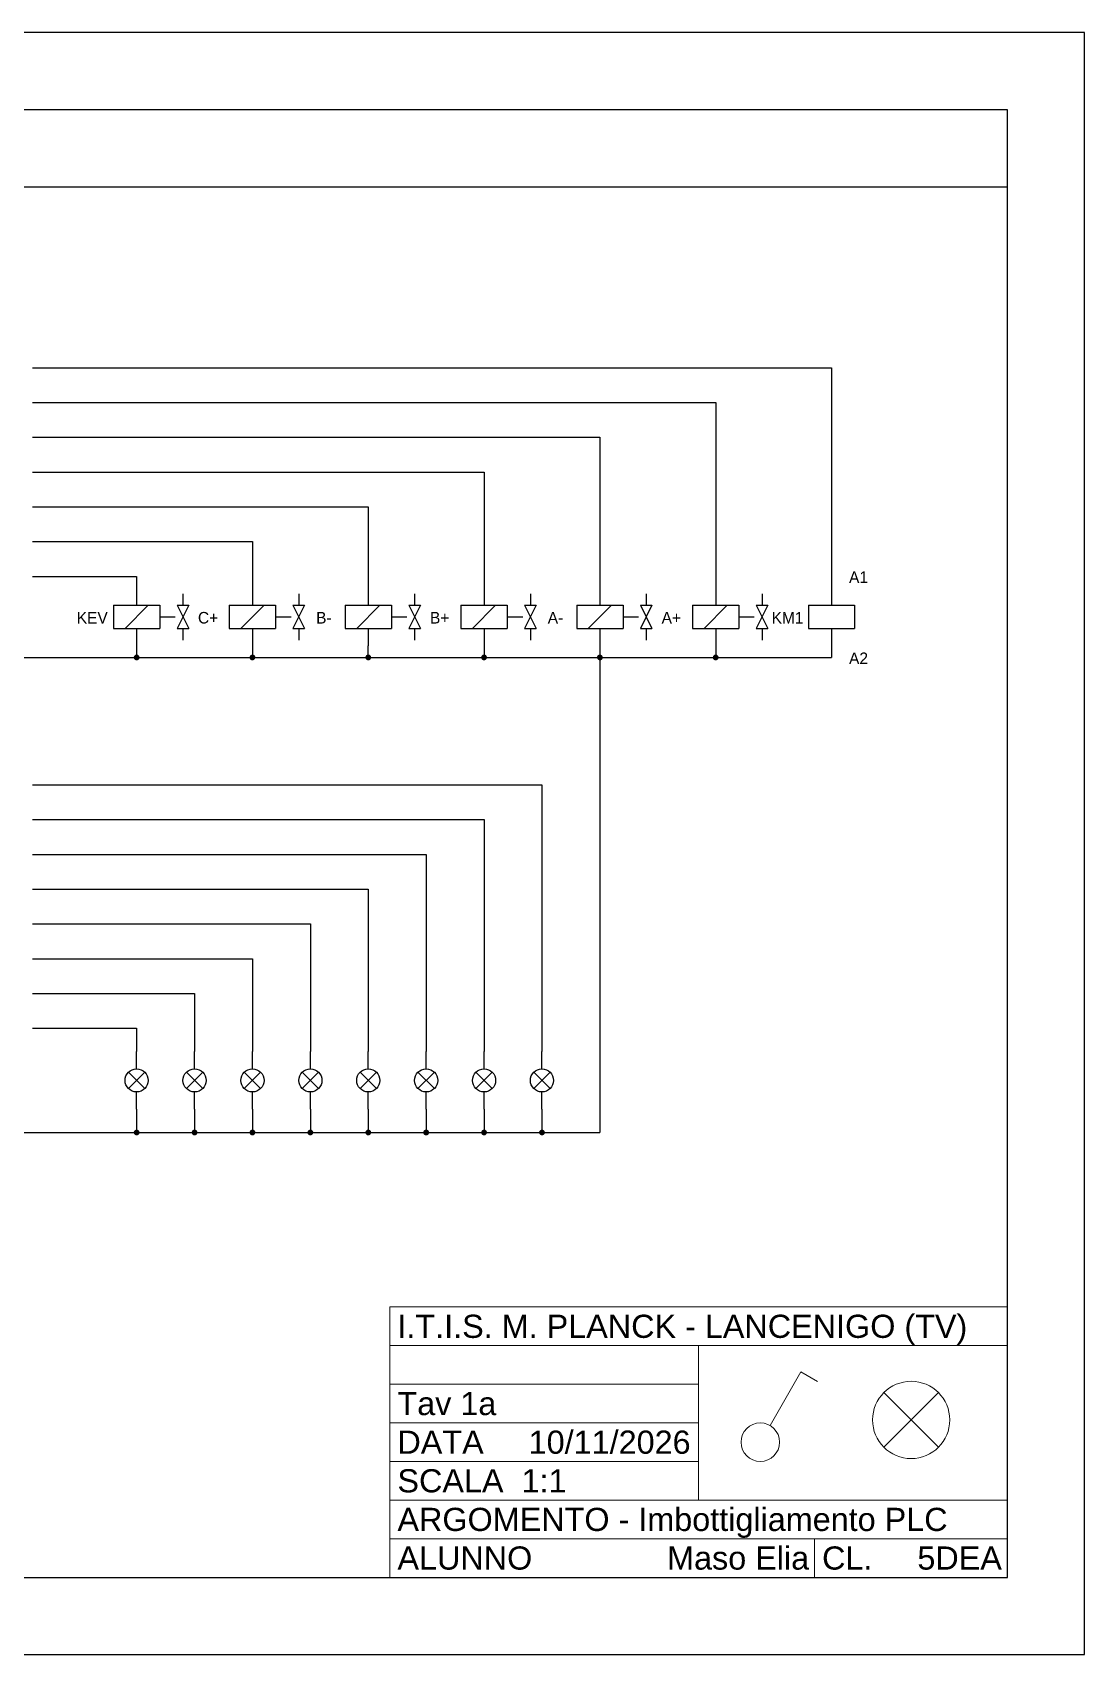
# Model space of a CAD drawing. Extents: x 1 to 1596, y -143 to 746.
# Drawn here: x 582.7 to 718.9, y -143.4 to 66.6 of the extents above; entities that cross this region are included whole.
import ezdxf
from ezdxf.enums import TextEntityAlignment as Align

# ---------------------------------------------------------------- set-up
doc = ezdxf.new("R2010")
doc.units = 0
doc.header["$MEASUREMENT"] = 0
for name, pattern in [('ACAD_ISO02W100', [15, 12, -3]), ('AUSGEZOGEN', [0]), ('GESTRICHELT', [3, 2, -1])]:
    doc.linetypes.add(name, pattern=pattern)
for name, color, linetype in [('1', 7, 'AUSGEZOGEN'), ('LINES', 7, 'AUSGEZOGEN'), ('TCONNECTIONS', 7, 'AUSGEZOGEN')]:
    doc.layers.add(name, color=color, linetype=linetype)
for name, color, linetype, lineweight in [('Componenti', 42, 'Continuous', 20), ('Contorni', 7, 'Continuous', 30), ('FOGLIO', 30, 'Continuous', 30), ('Scatole di derivazione', 22, 'ACAD_ISO02W100', 20), ('testi', 5, 'Continuous', 13)]:
    doc.layers.add(name, color=color, linetype=linetype, lineweight=lineweight)
doc.styles.add('Testi 2', font='arial.ttf', dxfattribs={"height": 3})

# ---------------------------------------------------------------- blocks, each defined once
blk = doc.blocks.new('Interruttore')
at = {"layer": 'Componenti', "ltscale": 0.25}
for p, q in [((0.63, 2.33), (2.62, 5.8)), ((2.62, 5.8), (3.71, 5.17))]:
    blk.add_line(p, q, dxfattribs=at)
blk.add_circle((0, 1.25), 1.25, dxfattribs=at)
blk = doc.blocks.new('Lampada2')
at = {"layer": 'Componenti', "ltscale": 0.25}
for p, q in [((3.54, 8.54), (-3.54, 1.46)), ((-3.54, 8.54), (3.54, 1.46))]:
    blk.add_line(p, q, dxfattribs=at)
blk.add_circle((0, 5), 5, dxfattribs=at)
blk = doc.blocks.new('B11')
at = {"layer": '1', "color": 7}
for p, q in [((3, 7.5), (3, 5.25)), ((9, 6.75), (9, 5.25)), ((0, 5.25), (0, 2.25)), ((0, 5.25), (6, 5.25)), ((4.5, 5.25), (1.5, 2.25)), ((6, 5.25), (6, 2.25)), ((8.25, 5.25), (9.75, 2.25)), ((9.75, 5.25), (8.25, 2.25)), ((8.25, 5.25), (9.75, 5.25)), ((0, 2.25), (6, 2.25)), ((3, 2.25), (3, 0)), ((8.25, 2.25), (9.75, 2.25)), ((9, 2.25), (9, 0.75))]:
    blk.add_line(p, q, dxfattribs=at)
at = {"layer": '1', "color": 7, "linetype": 'GESTRICHELT'}
blk.add_line((6, 3.75), (9, 3.75), dxfattribs=at)
blk.add_line((6, 3.75), (9, 3.75), dxfattribs=at)
at = {"layer": '1', "color": 7}
blk.add_text('A+', height=1.5, dxfattribs=at).set_placement((-2.75, 2.89), align=Align.CENTER)
blk = doc.blocks.new('B12')
at = {"layer": '1', "color": 7}
for p, q in [((3, 7.5), (3, 5.25)), ((9, 6.75), (9, 5.25)), ((0, 5.25), (0, 2.25)), ((0, 5.25), (6, 5.25)), ((4.5, 5.25), (1.5, 2.25)), ((6, 5.25), (6, 2.25)), ((8.25, 5.25), (9.75, 2.25)), ((9.75, 5.25), (8.25, 2.25)), ((8.25, 5.25), (9.75, 5.25)), ((0, 2.25), (6, 2.25)), ((3, 2.25), (3, 0)), ((8.25, 2.25), (9.75, 2.25)), ((9, 2.25), (9, 0.75))]:
    blk.add_line(p, q, dxfattribs=at)
at = {"layer": '1', "color": 7, "linetype": 'GESTRICHELT'}
blk.add_line((6, 3.75), (9, 3.75), dxfattribs=at)
blk.add_line((6, 3.75), (9, 3.75), dxfattribs=at)
at = {"layer": '1', "color": 7}
blk.add_text('KEV', height=1.5, dxfattribs=at).set_placement((-2.75, 2.89), align=Align.CENTER)
blk = doc.blocks.new('B13')
at = {"layer": '1', "color": 7}
for p, q in [((3, 7.5), (3, 5.25)), ((9, 6.75), (9, 5.25)), ((0, 5.25), (0, 2.25)), ((0, 5.25), (6, 5.25)), ((4.5, 5.25), (1.5, 2.25)), ((6, 5.25), (6, 2.25)), ((8.25, 5.25), (9.75, 2.25)), ((9.75, 5.25), (8.25, 2.25)), ((8.25, 5.25), (9.75, 5.25)), ((0, 2.25), (6, 2.25)), ((3, 2.25), (3, 0)), ((8.25, 2.25), (9.75, 2.25)), ((9, 2.25), (9, 0.75))]:
    blk.add_line(p, q, dxfattribs=at)
at = {"layer": '1', "color": 7, "linetype": 'GESTRICHELT'}
blk.add_line((6, 3.75), (9, 3.75), dxfattribs=at)
blk.add_line((6, 3.75), (9, 3.75), dxfattribs=at)
at = {"layer": '1', "color": 7}
blk.add_text('C+', height=1.5, dxfattribs=at).set_placement((-2.75, 2.89), align=Align.CENTER)
blk = doc.blocks.new('B14')
at = {"layer": '1', "color": 7}
for p, q in [((3, 7.5), (3, 5.25)), ((9, 6.75), (9, 5.25)), ((0, 5.25), (0, 2.25)), ((0, 5.25), (6, 5.25)), ((4.5, 5.25), (1.5, 2.25)), ((6, 5.25), (6, 2.25)), ((8.25, 5.25), (9.75, 2.25)), ((9.75, 5.25), (8.25, 2.25)), ((8.25, 5.25), (9.75, 5.25)), ((0, 2.25), (6, 2.25)), ((3, 2.25), (3, 0)), ((8.25, 2.25), (9.75, 2.25)), ((9, 2.25), (9, 0.75))]:
    blk.add_line(p, q, dxfattribs=at)
at = {"layer": '1', "color": 7, "linetype": 'GESTRICHELT'}
blk.add_line((6, 3.75), (9, 3.75), dxfattribs=at)
blk.add_line((6, 3.75), (9, 3.75), dxfattribs=at)
at = {"layer": '1', "color": 7}
blk.add_text('B-', height=1.5, dxfattribs=at).set_placement((-2.75, 2.89), align=Align.CENTER)
blk = doc.blocks.new('B15')
at = {"layer": '1', "color": 7}
for p, q in [((3, 7.5), (3, 5.25)), ((9, 6.75), (9, 5.25)), ((0, 5.25), (0, 2.25)), ((0, 5.25), (6, 5.25)), ((4.5, 5.25), (1.5, 2.25)), ((6, 5.25), (6, 2.25)), ((8.25, 5.25), (9.75, 2.25)), ((9.75, 5.25), (8.25, 2.25)), ((8.25, 5.25), (9.75, 5.25)), ((0, 2.25), (6, 2.25)), ((3, 2.25), (3, 0)), ((8.25, 2.25), (9.75, 2.25)), ((9, 2.25), (9, 0.75))]:
    blk.add_line(p, q, dxfattribs=at)
at = {"layer": '1', "color": 7, "linetype": 'GESTRICHELT'}
blk.add_line((6, 3.75), (9, 3.75), dxfattribs=at)
blk.add_line((6, 3.75), (9, 3.75), dxfattribs=at)
at = {"layer": '1', "color": 7}
blk.add_text('B+', height=1.5, dxfattribs=at).set_placement((-2.75, 2.89), align=Align.CENTER)
blk = doc.blocks.new('B16')
at = {"layer": '1', "color": 7}
for p, q in [((3, 7.5), (3, 5.25)), ((9, 6.75), (9, 5.25)), ((0, 5.25), (0, 2.25)), ((0, 5.25), (6, 5.25)), ((4.5, 5.25), (1.5, 2.25)), ((6, 5.25), (6, 2.25)), ((8.25, 5.25), (9.75, 2.25)), ((9.75, 5.25), (8.25, 2.25)), ((8.25, 5.25), (9.75, 5.25)), ((0, 2.25), (6, 2.25)), ((3, 2.25), (3, 0)), ((8.25, 2.25), (9.75, 2.25)), ((9, 2.25), (9, 0.75))]:
    blk.add_line(p, q, dxfattribs=at)
at = {"layer": '1', "color": 7, "linetype": 'GESTRICHELT'}
blk.add_line((6, 3.75), (9, 3.75), dxfattribs=at)
blk.add_line((6, 3.75), (9, 3.75), dxfattribs=at)
at = {"layer": '1', "color": 7}
blk.add_text('A-', height=1.5, dxfattribs=at).set_placement((-2.75, 2.89), align=Align.CENTER)
blk = doc.blocks.new('B21')
at = {"layer": '1', "color": 7}
for p, q in [((3, 7.5), (3, 5.25)), ((0, 5.25), (6, 5.25)), ((0, 5.25), (0, 2.25)), ((6, 5.25), (6, 2.25)), ((0, 2.25), (6, 2.25)), ((3, 2.25), (3, 0))]:
    blk.add_line(p, q, dxfattribs=at)
for s, p in [('A1', (6.5, 8.14)), ('KM1', (-2.69, 2.89)), ('A2', (6.5, -2.36))]:
    blk.add_text(s, height=1.5, dxfattribs=at).set_placement(p, align=Align.CENTER)
blk = doc.blocks.new('B22')
at = {"layer": '1', "color": 7}
for p, q in [((1.5, 5.25), (1.5, 7.5)), ((0.44, 2.69), (2.56, 4.81)), ((2.56, 2.69), (0.44, 4.81)), ((1.5, 0), (1.5, 2.25))]:
    blk.add_line(p, q, dxfattribs=at)
blk.add_circle((1.5, 3.75), 1.5, dxfattribs=at)
blk = doc.blocks.new('B23')
at = {"layer": '1', "color": 7}
for p, q in [((1.5, 5.25), (1.5, 7.5)), ((0.44, 2.69), (2.56, 4.81)), ((2.56, 2.69), (0.44, 4.81)), ((1.5, 0), (1.5, 2.25))]:
    blk.add_line(p, q, dxfattribs=at)
blk.add_circle((1.5, 3.75), 1.5, dxfattribs=at)
blk = doc.blocks.new('B24')
at = {"layer": '1', "color": 7}
for p, q in [((1.5, 5.25), (1.5, 7.5)), ((0.44, 2.69), (2.56, 4.81)), ((2.56, 2.69), (0.44, 4.81)), ((1.5, 0), (1.5, 2.25))]:
    blk.add_line(p, q, dxfattribs=at)
blk.add_circle((1.5, 3.75), 1.5, dxfattribs=at)
blk = doc.blocks.new('B25')
at = {"layer": '1', "color": 7}
for p, q in [((1.5, 5.25), (1.5, 7.5)), ((0.44, 2.69), (2.56, 4.81)), ((2.56, 2.69), (0.44, 4.81)), ((1.5, 0), (1.5, 2.25))]:
    blk.add_line(p, q, dxfattribs=at)
blk.add_circle((1.5, 3.75), 1.5, dxfattribs=at)
blk = doc.blocks.new('B26')
at = {"layer": '1', "color": 7}
for p, q in [((1.5, 5.25), (1.5, 7.5)), ((0.44, 2.69), (2.56, 4.81)), ((2.56, 2.69), (0.44, 4.81)), ((1.5, 0), (1.5, 2.25))]:
    blk.add_line(p, q, dxfattribs=at)
blk.add_circle((1.5, 3.75), 1.5, dxfattribs=at)
blk = doc.blocks.new('B27')
at = {"layer": '1', "color": 7}
for p, q in [((1.5, 5.25), (1.5, 7.5)), ((0.44, 2.69), (2.56, 4.81)), ((2.56, 2.69), (0.44, 4.81)), ((1.5, 0), (1.5, 2.25))]:
    blk.add_line(p, q, dxfattribs=at)
blk.add_circle((1.5, 3.75), 1.5, dxfattribs=at)
blk = doc.blocks.new('B28')
at = {"layer": '1', "color": 7}
for p, q in [((1.5, 5.25), (1.5, 7.5)), ((0.44, 2.69), (2.56, 4.81)), ((2.56, 2.69), (0.44, 4.81)), ((1.5, 0), (1.5, 2.25))]:
    blk.add_line(p, q, dxfattribs=at)
blk.add_circle((1.5, 3.75), 1.5, dxfattribs=at)
blk = doc.blocks.new('B29')
at = {"layer": '1', "color": 7}
for p, q in [((1.5, 5.25), (1.5, 7.5)), ((0.44, 2.69), (2.56, 4.81)), ((2.56, 2.69), (0.44, 4.81)), ((1.5, 0), (1.5, 2.25))]:
    blk.add_line(p, q, dxfattribs=at)
blk.add_circle((1.5, 3.75), 1.5, dxfattribs=at)
blk = doc.blocks.new('B30')
at = {"layer": '1', "color": 7}
blk.add_line((2.25, 1.5), (4.5, 1.5), dxfattribs=at)
blk.add_circle((1.5, 1.5), 0.75, dxfattribs=at)
blk.add_text('  0V', height=1.5, dxfattribs=at).set_placement((1, 3.64), align=Align.CENTER)
blk = doc.blocks.new('B36')
at = {"layer": 'TCONNECTIONS', "color": 7, "const_width": 0.375}
blk.add_lwpolyline([(1.3125, 1.5, 1), (1.6875, 1.5, 1)], format="xyb", close=True, dxfattribs=at)
blk = doc.blocks.new('B37')
at = {"layer": 'TCONNECTIONS', "color": 7, "const_width": 0.375}
blk.add_lwpolyline([(1.3125, 1.5, 1), (1.6875, 1.5, 1)], format="xyb", close=True, dxfattribs=at)
blk = doc.blocks.new('B38')
at = {"layer": 'TCONNECTIONS', "color": 7, "const_width": 0.375}
blk.add_lwpolyline([(1.3125, 1.5, 1), (1.6875, 1.5, 1)], format="xyb", close=True, dxfattribs=at)
blk = doc.blocks.new('B39')
at = {"layer": 'TCONNECTIONS', "color": 7, "const_width": 0.375}
blk.add_lwpolyline([(1.3125, 1.5, 1), (1.6875, 1.5, 1)], format="xyb", close=True, dxfattribs=at)
blk = doc.blocks.new('B40')
at = {"layer": 'TCONNECTIONS', "color": 7, "const_width": 0.375}
blk.add_lwpolyline([(1.3125, 1.5, 1), (1.6875, 1.5, 1)], format="xyb", close=True, dxfattribs=at)
blk = doc.blocks.new('B41')
at = {"layer": 'TCONNECTIONS', "color": 7, "const_width": 0.375}
blk.add_lwpolyline([(1.3125, 1.5, 1), (1.6875, 1.5, 1)], format="xyb", close=True, dxfattribs=at)
blk = doc.blocks.new('B42')
at = {"layer": 'TCONNECTIONS', "color": 7, "const_width": 0.375}
blk.add_lwpolyline([(1.3125, 1.5, 1), (1.6875, 1.5, 1)], format="xyb", close=True, dxfattribs=at)
blk = doc.blocks.new('B43')
at = {"layer": 'TCONNECTIONS', "color": 7, "const_width": 0.375}
blk.add_lwpolyline([(1.3125, 1.5, 1), (1.6875, 1.5, 1)], format="xyb", close=True, dxfattribs=at)
blk = doc.blocks.new('B44')
at = {"layer": 'TCONNECTIONS', "color": 7, "const_width": 0.375}
blk.add_lwpolyline([(1.3125, 1.5, 1), (1.6875, 1.5, 1)], format="xyb", close=True, dxfattribs=at)
blk = doc.blocks.new('B45')
at = {"layer": 'TCONNECTIONS', "color": 7, "const_width": 0.375}
blk.add_lwpolyline([(1.3125, 1.5, 1), (1.6875, 1.5, 1)], format="xyb", close=True, dxfattribs=at)
blk = doc.blocks.new('B46')
at = {"layer": 'TCONNECTIONS', "color": 7, "const_width": 0.375}
blk.add_lwpolyline([(1.3125, 1.5, 1), (1.6875, 1.5, 1)], format="xyb", close=True, dxfattribs=at)
blk = doc.blocks.new('B59')
at = {"layer": 'TCONNECTIONS', "color": 7, "const_width": 0.375}
blk.add_lwpolyline([(1.3125, 1.5, 1), (1.6875, 1.5, 1)], format="xyb", close=True, dxfattribs=at)
blk = doc.blocks.new('B60')
at = {"layer": 'TCONNECTIONS', "color": 7, "const_width": 0.375}
blk.add_lwpolyline([(1.3125, 1.5, 1), (1.6875, 1.5, 1)], format="xyb", close=True, dxfattribs=at)
blk = doc.blocks.new('B74')
at = {"layer": 'TCONNECTIONS', "color": 7, "const_width": 0.375}
blk.add_lwpolyline([(1.3125, 1.5, 1), (1.6875, 1.5, 1)], format="xyb", close=True, dxfattribs=at)

msp = doc.modelspace()

# ---------------------------------------------------------------- linework, layer by layer
at = {"layer": 'Contorni', "linetype": 'Continuous'}
msp.add_line((431.93, 46.6), (708.93, 46.6), dxfattribs=at)
at = {"layer": 'FOGLIO', "ltscale": 0.6}
for p, q in [((718.93, 66.6), (421.93, 66.6)), ((718.93, -143.4), (718.93, 66.6)), ((421.93, -143.4), (718.93, -143.4))]:
    msp.add_line(p, q, dxfattribs=at)
at = {"layer": 'FOGLIO'}
for p, q in [((708.93, 56.6), (431.93, 56.6)), ((708.93, -133.4), (708.93, 56.6)), ((431.93, -133.4), (708.93, -133.4))]:
    msp.add_line(p, q, dxfattribs=at)
at = {"layer": 'LINES', "color": 7}
for p, q in [((582.65, 23.19), (686.15, 23.19)), ((686.15, 23.19), (686.15, -5.31)), ((582.65, 18.69), (671.15, 18.69)), ((671.15, 18.69), (671.15, -5.31)), ((582.65, 14.19), (656.15, 14.19)), ((656.15, 14.19), (656.15, -5.31)), ((582.65, 9.69), (641.15, 9.69)), ((641.15, 9.69), (641.15, -5.31)), ((582.65, 5.19), (626.15, 5.19)), ((626.15, 5.19), (626.15, -5.31)), ((582.65, 0.69), (611.15, 0.69)), ((611.15, 0.69), (611.15, -5.31)), ((582.65, -3.81), (596.15, -3.81)), ((596.15, -3.81), (596.15, -5.31)), ((596.15, -5.31), (596.15, -5.31)), ((611.15, -5.31), (611.15, -5.31)), ((626.15, -5.31), (626.15, -5.31)), ((641.15, -5.31), (641.15, -5.31)), ((656.15, -5.31), (656.15, -5.31)), ((671.15, -5.31), (671.15, -5.31)), ((686.15, -5.31), (686.15, -5.31)), ((522.65, -14.31), (596.15, -14.31)), ((596.15, -12.81), (596.15, -12.81)), ((596.15, -12.81), (596.15, -14.31)), ((596.15, -14.31), (596.15, -14.31)), ((596.15, -14.31), (611.15, -14.31)), ((596.15, -14.31), (596.15, -14.31)), ((611.15, -12.81), (611.15, -12.81)), ((611.15, -12.81), (611.15, -14.31)), ((611.15, -14.31), (611.15, -14.31)), ((611.15, -14.31), (626.15, -14.31)), ((611.15, -14.31), (611.15, -14.31)), ((626.15, -14.31), (626.15, -12.81)), ((626.15, -12.81), (626.15, -12.81)), ((626.15, -14.31), (641.15, -14.31)), ((626.15, -14.31), (626.15, -14.31)), ((626.15, -14.31), (626.15, -14.31)), ((626.15, -14.31), (626.15, -14.31)), ((641.15, -12.81), (641.15, -14.31)), ((641.15, -14.31), (641.15, -14.31)), ((641.15, -14.31), (656.15, -14.31)), ((641.15, -14.31), (641.15, -14.31)), ((656.15, -12.81), (656.15, -12.81)), ((656.15, -12.81), (656.15, -14.31)), ((656.15, -14.31), (656.15, -14.31)), ((656.15, -14.31), (656.15, -14.31)), ((656.15, -14.31), (656.15, -75.81)), ((656.15, -14.31), (671.15, -14.31)), ((671.15, -12.81), (671.15, -14.31)), ((671.15, -14.31), (671.15, -14.31)), ((671.15, -14.31), (686.15, -14.31)), ((671.15, -14.31), (671.15, -14.31)), ((686.15, -12.81), (686.15, -12.81)), ((686.15, -12.81), (686.15, -14.31)), ((582.65, -30.81), (648.65, -30.81)), ((648.65, -30.81), (648.65, -65.31)), ((582.65, -35.31), (641.15, -35.31)), ((641.15, -35.31), (641.15, -65.31)), ((582.65, -39.81), (633.65, -39.81)), ((633.65, -39.81), (633.65, -65.31)), ((582.65, -44.31), (626.15, -44.31)), ((626.15, -44.31), (626.15, -65.31)), ((582.65, -48.81), (618.65, -48.81)), ((618.65, -48.81), (618.65, -65.31)), ((582.65, -53.31), (611.15, -53.31)), ((611.15, -53.31), (611.15, -65.31)), ((582.65, -57.81), (603.65, -57.81)), ((603.65, -57.81), (603.65, -65.31)), ((582.65, -62.31), (596.15, -62.31)), ((596.15, -62.31), (596.15, -65.31)), ((596.15, -65.31), (596.15, -65.31)), ((603.65, -65.31), (603.65, -65.31)), ((611.15, -65.31), (611.15, -65.31)), ((641.15, -65.31), (641.15, -65.31)), ((596.15, -72.81), (596.15, -73.31)), ((596.15, -73.31), (596.15, -73.31)), ((596.15, -73.31), (596.15, -75.81)), ((603.65, -72.81), (603.65, -73.31)), ((603.65, -73.31), (603.65, -73.31)), ((603.65, -73.31), (603.65, -75.81)), ((611.15, -72.81), (611.15, -73.31)), ((611.15, -73.31), (611.15, -73.31)), ((611.15, -73.31), (611.15, -75.81)), ((618.65, -72.81), (618.65, -73.31)), ((618.65, -73.31), (618.65, -73.31)), ((618.65, -73.31), (618.65, -75.81)), ((626.15, -72.81), (626.15, -73.31)), ((626.15, -73.31), (626.15, -73.31)), ((626.15, -73.31), (626.15, -75.81)), ((633.65, -72.81), (633.65, -73.31)), ((633.65, -73.31), (633.65, -73.31)), ((633.65, -73.31), (633.65, -75.81)), ((641.15, -72.81), (641.15, -73.31)), ((641.15, -73.31), (641.15, -73.31)), ((641.15, -73.31), (641.15, -75.81)), ((648.65, -72.81), (648.65, -75.81)), ((582.65, -75.81), (596.15, -75.81)), ((582.65, -75.81), (582.65, -75.81)), ((596.15, -75.81), (603.65, -75.81)), ((596.15, -75.81), (596.15, -75.81)), ((603.65, -75.81), (611.15, -75.81)), ((603.65, -75.81), (603.65, -75.81)), ((611.15, -75.81), (618.65, -75.81)), ((611.15, -75.81), (611.15, -75.81)), ((618.65, -75.81), (626.15, -75.81)), ((618.65, -75.81), (618.65, -75.81)), ((626.15, -75.81), (633.65, -75.81)), ((626.15, -75.81), (626.15, -75.81)), ((633.65, -75.81), (641.15, -75.81)), ((633.65, -75.81), (633.65, -75.81)), ((641.15, -75.81), (644.15, -75.81)), ((644.15, -75.81), (644.15, -75.81)), ((644.15, -75.81), (648.65, -75.81)), ((648.65, -75.81), (648.65, -75.81)), ((648.65, -75.81), (656.15, -75.81))]:
    msp.add_line(p, q, dxfattribs=at)
at = {"layer": 'testi'}
for p, q in [((628.93, -98.4), (708.93, -98.4)), ((628.93, -133.4), (628.93, -98.4)), ((708.93, -133.4), (708.93, -98.4)), ((628.93, -103.4), (708.93, -103.4)), ((668.93, -123.4), (668.93, -103.4)), ((628.93, -108.4), (668.93, -108.4)), ((628.93, -113.4), (668.93, -113.4)), ((628.93, -118.4), (668.93, -118.4)), ((628.93, -123.4), (708.93, -123.4)), ((628.93, -128.4), (708.93, -128.4)), ((683.93, -133.4), (683.93, -128.4)), ((628.93, -133.4), (708.93, -133.4))]:
    msp.add_line(p, q, dxfattribs=at)

# ---------------------------------------------------------------- block references
at = {"layer": '1'}
for name, p in [('B21', (683.15, -12.81)), ('B12', (593.15, -12.81)), ('B13', (608.15, -12.81)), ('B14', (623.15, -12.81)), ('B15', (638.15, -12.81)), ('B16', (653.15, -12.81)), ('B11', (668.15, -12.81)), ('B74', (594.65, -15.81)), ('B60', (609.65, -15.81)), ('B59', (624.65, -15.81)), ('B36', (639.65, -15.81)), ('B37', (654.65, -15.81)), ('B38', (669.65, -15.81)), ('B22', (594.65, -72.81)), ('B23', (602.15, -72.81)), ('B24', (609.65, -72.81)), ('B25', (617.15, -72.81)), ('B26', (624.65, -72.81)), ('B27', (632.15, -72.81)), ('B28', (639.65, -72.81)), ('B29', (647.15, -72.81)), ('B30', (578.15, -77.31)), ('B45', (594.65, -77.31)), ('B44', (602.15, -77.31)), ('B43', (609.65, -77.31)), ('B42', (617.15, -77.31)), ('B41', (624.65, -77.31)), ('B40', (632.15, -77.31)), ('B39', (639.65, -77.31)), ('B46', (647.15, -77.31))]:
    msp.add_blockref(name, p, dxfattribs=at)
at = {"layer": 'Scatole di derivazione', "ltscale": 0.25, "xscale": 2, "yscale": 2, "zscale": 2}
msp.add_blockref('Interruttore', (676.93, -118.4), dxfattribs=at)
at = {"layer": 'Scatole di derivazione', "ltscale": 0.25}
msp.add_blockref('Lampada2', (696.47, -118.02), dxfattribs=at)

# ---------------------------------------------------------------- texts
at = {"layer": 'testi', "style": 'Testi 2'}
for s, p in [('I.T.I.S. M. PLANCK - LANCENIGO (TV)', (629.93, -102.4)), ('Tav 1a', (629.93, -112.4)), ('DATA     10/11/2026', (629.93, -117.4)), ('SCALA  1:1', (629.93, -122.4)), ('ARGOMENTO - Imbottigliamento PLC', (629.93, -127.4)), ('ALUNNO               Maso Elia', (629.93, -132.4)), ('CL.     5DEA', (684.93, -132.4))]:
    msp.add_text(s, height=3, dxfattribs=at).set_placement(p)

doc.saveas('drawing.dxf')
